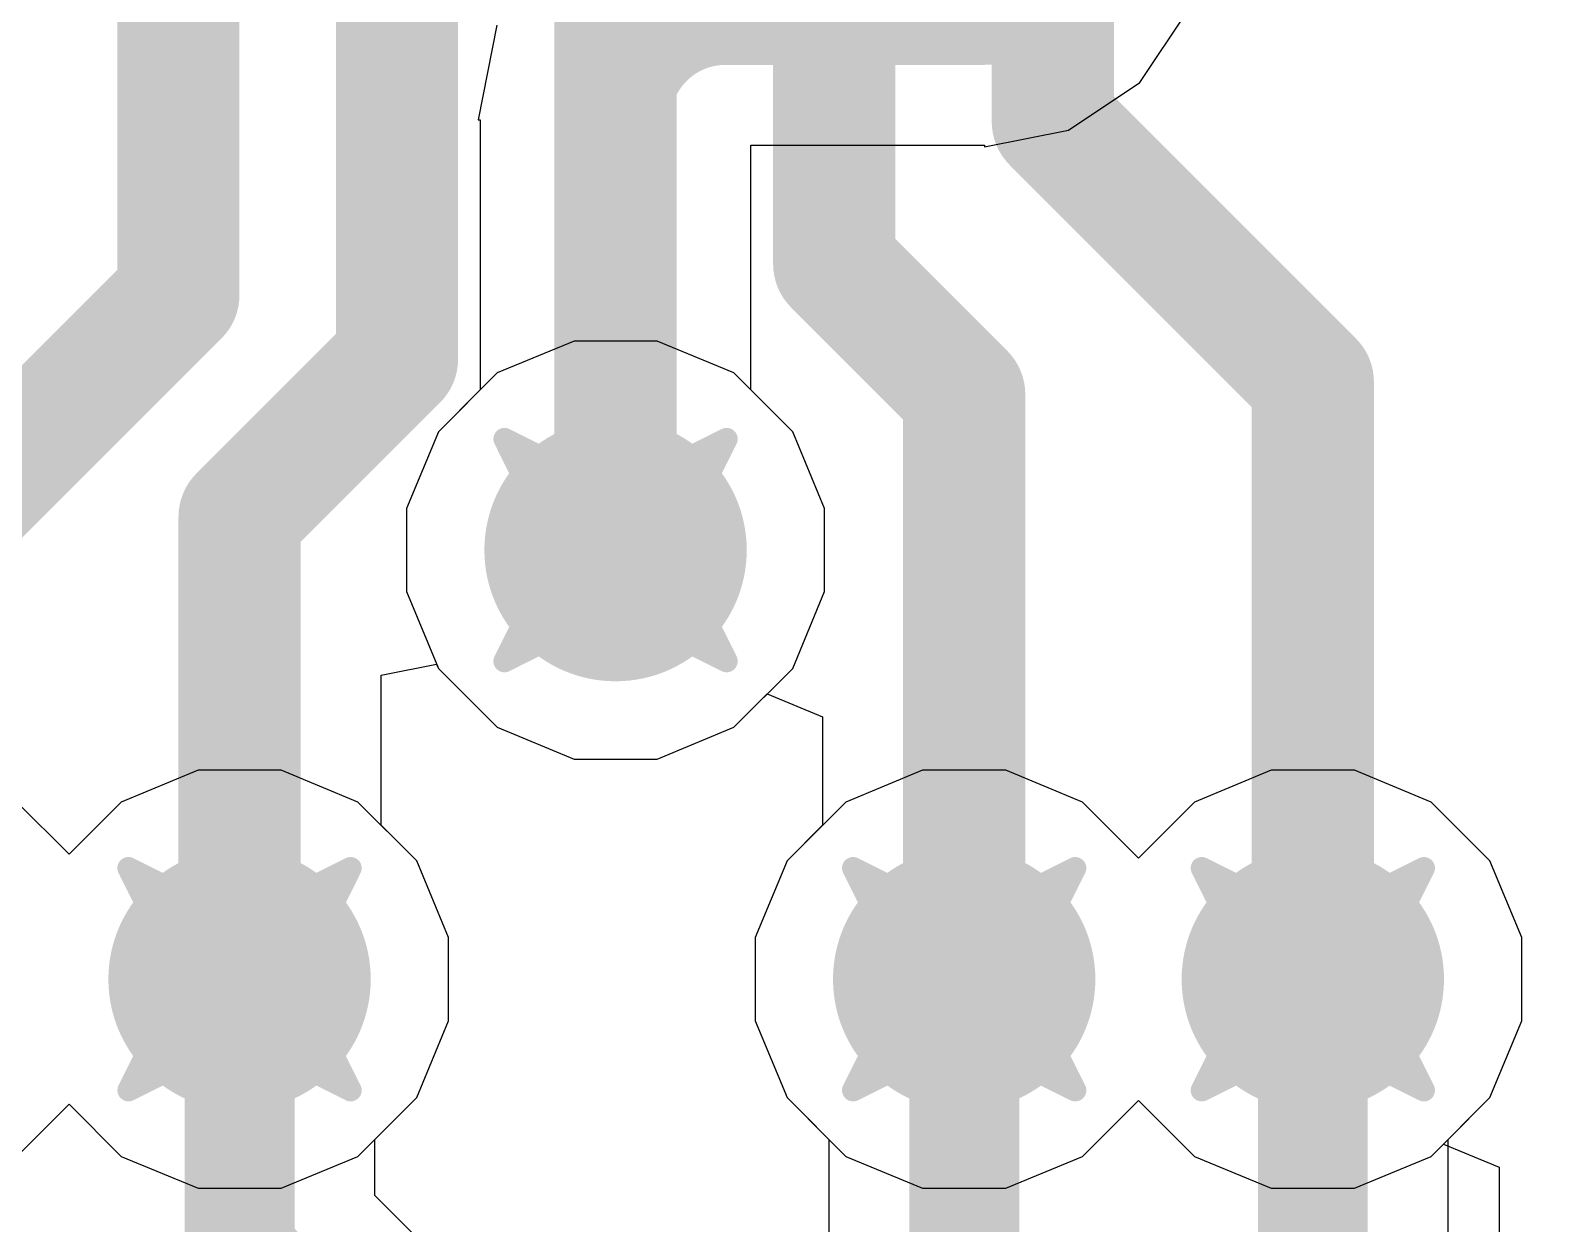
# Model space of a CAD drawing. Header units: inches. Extents: x -3 to 488, y -11 to 93.
# Drawn here: x 70.889 to 74.366, y 28.946 to 31.674 of the extents above; entities that cross this region are included whole.
import ezdxf

# ---------------------------------------------------------------- set-up
doc = ezdxf.new("R2010")
doc.units = ezdxf.units.IN
for name, color, linetype in [('Bottom Layer', 5, 'Continuous'), ('Drill Drawing', 1, 'Continuous'), ('Layer 1', 16, 'Continuous'), ('Layer 2', 76, 'Continuous'), ('Top Layer', 1, 'Continuous'), ('Via Holes', 16, 'Continuous')]:
    doc.layers.add(name, color=color, linetype=linetype)

msp = doc.modelspace()

# ---------------------------------------------------------------- hatches: boundary and pattern name
at = {"layer": 'Bottom Layer'}
h = msp.add_hatch(color=5, dxfattribs=at)
edge = h.paths.add_edge_path()
edge.add_arc((72.2274, 30.4857), 0.3, 0, 360)
h = msp.add_hatch(color=5, dxfattribs=at)
edge = h.paths.add_edge_path()
edge.add_arc((71.3674, 29.5045), 0.3, 0, 360)
h = msp.add_hatch(color=5, dxfattribs=at)
edge = h.paths.add_edge_path()
edge.add_arc((73.0248, 29.5045), 0.3, 0, 360)
h = msp.add_hatch(color=5, dxfattribs=at)
edge = h.paths.add_edge_path()
edge.add_arc((73.8222, 29.5045), 0.3, 0, 360)
at = {"layer": 'Layer 1'}
h = msp.add_hatch(color=16, dxfattribs=at)
edge = h.paths.add_edge_path()
edge.add_arc((72.2274, 30.4857), 0.3, 0, 360)
h = msp.add_hatch(color=16, dxfattribs=at)
edge = h.paths.add_edge_path()
edge.add_arc((71.3674, 29.5045), 0.3, 0, 360)
h = msp.add_hatch(color=16, dxfattribs=at)
edge = h.paths.add_edge_path()
edge.add_arc((73.0248, 29.5045), 0.3, 0, 360)
h = msp.add_hatch(color=16, dxfattribs=at)
edge = h.paths.add_edge_path()
edge.add_arc((73.8222, 29.5045), 0.3, 0, 360)
at = {"layer": 'Layer 2'}
h = msp.add_hatch(color=76, dxfattribs=at)
edge = h.paths.add_edge_path()
edge.add_arc((72.2274, 30.4857), 0.3, 0, 360)
h = msp.add_hatch(color=76, dxfattribs=at)
edge = h.paths.add_edge_path()
edge.add_arc((71.3674, 29.5045), 0.3, 0, 360)
h = msp.add_hatch(color=76, dxfattribs=at)
edge = h.paths.add_edge_path()
edge.add_arc((73.0248, 29.5045), 0.3, 0, 360)
h = msp.add_hatch(color=76, dxfattribs=at)
edge = h.paths.add_edge_path()
edge.add_arc((73.8222, 29.5045), 0.3, 0, 360)
at = {"layer": 'Top Layer'}
h = msp.add_hatch(color=1, dxfattribs=at)
edge = h.paths.add_edge_path()
edge.add_arc((72.2274, 30.4857), 0.3, 0, 360)
h = msp.add_hatch(color=1, dxfattribs=at)
edge = h.paths.add_edge_path()
edge.add_arc((71.3674, 29.5045), 0.3, 0, 360)
h = msp.add_hatch(color=1, dxfattribs=at)
edge = h.paths.add_edge_path()
edge.add_arc((73.0248, 29.5045), 0.3, 0, 360)
h = msp.add_hatch(color=1, dxfattribs=at)
edge = h.paths.add_edge_path()
edge.add_arc((73.8222, 29.5045), 0.3, 0, 360)
at = {"layer": 'Via Holes'}
h = msp.add_hatch(color=7, dxfattribs=at)
edge = h.paths.add_edge_path()
edge.add_arc((72.2274, 30.4857), 0.15, 0, 360)
h = msp.add_hatch(color=7, dxfattribs=at)
edge = h.paths.add_edge_path()
edge.add_arc((71.3674, 29.5045), 0.15, 0, 360)
h = msp.add_hatch(color=7, dxfattribs=at)
edge = h.paths.add_edge_path()
edge.add_arc((73.0248, 29.5045), 0.15, 0, 360)
h = msp.add_hatch(color=7, dxfattribs=at)
edge = h.paths.add_edge_path()
edge.add_arc((73.8222, 29.5045), 0.15, 0, 360)

# ---------------------------------------------------------------- linework, layer by layer
at = {"layer": 'Bottom Layer'}
for p, q in [((72.1324, 30.9635), (71.9568, 30.8908)), ((72.3225, 30.9635), (72.1324, 30.9635)), ((72.4981, 30.8908), (72.3225, 30.9635)), ((71.9568, 30.8908), (71.8224, 30.7564)), ((72.6325, 30.7564), (72.4981, 30.8908)), ((71.8224, 30.7564), (71.7496, 30.5807)), ((72.7052, 30.5807), (72.6325, 30.7564)), ((71.7496, 30.5807), (71.7496, 30.3907)), ((72.7052, 30.3907), (72.7052, 30.5807)), ((71.7496, 30.3907), (71.8224, 30.2151)), ((72.6325, 30.2151), (72.7052, 30.3907)), ((71.8224, 30.2151), (71.9568, 30.0806)), ((72.4981, 30.0806), (72.6325, 30.2151)), ((71.9568, 30.0806), (72.1324, 30.0079)), ((72.3225, 30.0079), (72.4981, 30.0806)), ((72.1324, 30.0079), (72.3225, 30.0079)), ((71.2724, 29.9823), (71.0968, 29.9095)), ((71.4625, 29.9823), (71.2724, 29.9823)), ((71.6381, 29.9095), (71.4625, 29.9823)), ((72.9298, 29.9823), (72.7542, 29.9095)), ((73.1198, 29.9823), (72.9298, 29.9823)), ((73.2955, 29.9095), (73.1198, 29.9823)), ((73.7272, 29.9823), (73.5515, 29.9095)), ((73.9172, 29.9823), (73.7272, 29.9823)), ((74.0929, 29.9095), (73.9172, 29.9823)), ((70.9775, 29.7902), (70.8582, 29.9095)), ((71.0968, 29.9095), (70.9775, 29.7902)), ((71.7725, 29.7751), (71.6381, 29.9095)), ((72.7542, 29.9095), (72.6197, 29.7751)), ((73.4235, 29.7815), (73.2955, 29.9095)), ((73.5515, 29.9095), (73.4235, 29.7815)), ((74.2273, 29.7751), (74.0929, 29.9095)), ((71.8452, 29.5995), (71.7725, 29.7751)), ((72.6197, 29.7751), (72.547, 29.5995)), ((74.3, 29.5995), (74.2273, 29.7751)), ((71.8452, 29.4094), (71.8452, 29.5995)), ((72.547, 29.5995), (72.547, 29.4094)), ((74.3, 29.4094), (74.3, 29.5995)), ((71.7725, 29.2338), (71.8452, 29.4094)), ((72.547, 29.4094), (72.6197, 29.2338)), ((74.2273, 29.2338), (74.3, 29.4094)), ((70.8582, 29.0994), (70.9775, 29.2187)), ((70.9775, 29.2187), (71.0968, 29.0994)), ((71.6381, 29.0994), (71.7725, 29.2338)), ((72.6197, 29.2338), (72.7542, 29.0994)), ((73.2955, 29.0994), (73.4235, 29.2274)), ((73.4235, 29.2274), (73.5515, 29.0994)), ((74.0929, 29.0994), (74.2273, 29.2338)), ((71.0968, 29.0994), (71.2724, 29.0267)), ((71.4625, 29.0267), (71.6381, 29.0994)), ((72.7542, 29.0994), (72.9298, 29.0267)), ((73.1198, 29.0267), (73.2955, 29.0994)), ((73.5515, 29.0994), (73.7272, 29.0267)), ((73.9172, 29.0267), (74.0929, 29.0994)), ((71.2724, 29.0267), (71.4625, 29.0267)), ((72.9298, 29.0267), (73.1198, 29.0267)), ((73.7272, 29.0267), (73.9172, 29.0267))]:
    msp.add_line(p, q, dxfattribs=at)
at = {"layer": 'Drill Drawing'}
for points in [[(71.9734, 30.7397, 0.0508, 0.0508, 0), (72.2274, 30.6127, 0.0508, 0.0508, 0)], [(71.9734, 30.7397, 0.0508, 0.0508, 0), (72.1004, 30.4857, 0.0508, 0.0508, 0)], [(72.2274, 30.6127, 0.0508, 0.0508, 0), (72.4814, 30.7397, 0.0508, 0.0508, 0)], [(72.3544, 30.4857, 0.0508, 0.0508, 0), (72.4814, 30.7397, 0.0508, 0.0508, 0)], [(71.9734, 30.2317, 0.0508, 0.0508, 0), (72.1004, 30.4857, 0.0508, 0.0508, 0)], [(72.3544, 30.4857, 0.0508, 0.0508, 0), (72.4814, 30.2317, 0.0508, 0.0508, 0)], [(71.9734, 30.2317, 0.0508, 0.0508, 0), (72.2274, 30.3587, 0.0508, 0.0508, 0)], [(72.2274, 30.3587, 0.0508, 0.0508, 0), (72.4814, 30.2317, 0.0508, 0.0508, 0)], [(71.1134, 29.7585, 0.0508, 0.0508, 0), (71.3674, 29.6315, 0.0508, 0.0508, 0)], [(71.1134, 29.7585, 0.0508, 0.0508, 0), (71.2404, 29.5045, 0.0508, 0.0508, 0)], [(71.3674, 29.6315, 0.0508, 0.0508, 0), (71.6214, 29.7585, 0.0508, 0.0508, 0)], [(71.4944, 29.5045, 0.0508, 0.0508, 0), (71.6214, 29.7585, 0.0508, 0.0508, 0)], [(72.7708, 29.7585, 0.0508, 0.0508, 0), (73.0248, 29.6315, 0.0508, 0.0508, 0)], [(72.7708, 29.7585, 0.0508, 0.0508, 0), (72.8978, 29.5045, 0.0508, 0.0508, 0)], [(73.0248, 29.6315, 0.0508, 0.0508, 0), (73.2788, 29.7585, 0.0508, 0.0508, 0)], [(73.1518, 29.5045, 0.0508, 0.0508, 0), (73.2788, 29.7585, 0.0508, 0.0508, 0)], [(73.5682, 29.7585, 0.0508, 0.0508, 0), (73.8222, 29.6315, 0.0508, 0.0508, 0)], [(73.5682, 29.7585, 0.0508, 0.0508, 0), (73.6952, 29.5045, 0.0508, 0.0508, 0)], [(73.8222, 29.6315, 0.0508, 0.0508, 0), (74.0762, 29.7585, 0.0508, 0.0508, 0)], [(73.9492, 29.5045, 0.0508, 0.0508, 0), (74.0762, 29.7585, 0.0508, 0.0508, 0)], [(71.1134, 29.2505, 0.0508, 0.0508, 0), (71.2404, 29.5045, 0.0508, 0.0508, 0)], [(71.4944, 29.5045, 0.0508, 0.0508, 0), (71.6214, 29.2505, 0.0508, 0.0508, 0)], [(72.7708, 29.2505, 0.0508, 0.0508, 0), (72.8978, 29.5045, 0.0508, 0.0508, 0)], [(73.1518, 29.5045, 0.0508, 0.0508, 0), (73.2788, 29.2505, 0.0508, 0.0508, 0)], [(73.5682, 29.2505, 0.0508, 0.0508, 0), (73.6952, 29.5045, 0.0508, 0.0508, 0)], [(73.9492, 29.5045, 0.0508, 0.0508, 0), (74.0762, 29.2505, 0.0508, 0.0508, 0)], [(71.1134, 29.2505, 0.0508, 0.0508, 0), (71.3674, 29.3775, 0.0508, 0.0508, 0)], [(71.3674, 29.3775, 0.0508, 0.0508, 0), (71.6214, 29.2505, 0.0508, 0.0508, 0)], [(72.7708, 29.2505, 0.0508, 0.0508, 0), (73.0248, 29.3775, 0.0508, 0.0508, 0)], [(73.0248, 29.3775, 0.0508, 0.0508, 0), (73.2788, 29.2505, 0.0508, 0.0508, 0)], [(73.5682, 29.2505, 0.0508, 0.0508, 0), (73.8222, 29.3775, 0.0508, 0.0508, 0)], [(73.8222, 29.3775, 0.0508, 0.0508, 0), (74.0762, 29.2505, 0.0508, 0.0508, 0)]]:
    msp.add_lwpolyline(points, format="xyseb", dxfattribs=at)
for points in [[(71.9607, 30.7397, 0.0254, 0.0254, 1), (71.9861, 30.7397, 0.0254, 0.0254, 1)], [(71.9607, 30.7397, 0.0254, 0.0254, 1), (71.9861, 30.7397, 0.0254, 0.0254, 1)], [(72.4687, 30.7397, 0.0254, 0.0254, 1), (72.4941, 30.7397, 0.0254, 0.0254, 1)], [(72.4687, 30.7397, 0.0254, 0.0254, 1), (72.4941, 30.7397, 0.0254, 0.0254, 1)], [(72.2147, 30.6127, 0.0254, 0.0254, 1), (72.2401, 30.6127, 0.0254, 0.0254, 1)], [(72.2147, 30.6127, 0.0254, 0.0254, 1), (72.2401, 30.6127, 0.0254, 0.0254, 1)], [(72.0877, 30.4857, 0.0254, 0.0254, 1), (72.1131, 30.4857, 0.0254, 0.0254, 1)], [(72.0877, 30.4857, 0.0254, 0.0254, 1), (72.1131, 30.4857, 0.0254, 0.0254, 1)], [(72.3417, 30.4857, 0.0254, 0.0254, 1), (72.3671, 30.4857, 0.0254, 0.0254, 1)], [(72.3417, 30.4857, 0.0254, 0.0254, 1), (72.3671, 30.4857, 0.0254, 0.0254, 1)], [(72.2147, 30.3587, 0.0254, 0.0254, 1), (72.2401, 30.3587, 0.0254, 0.0254, 1)], [(72.2147, 30.3587, 0.0254, 0.0254, 1), (72.2401, 30.3587, 0.0254, 0.0254, 1)], [(71.9607, 30.2317, 0.0254, 0.0254, 1), (71.9861, 30.2317, 0.0254, 0.0254, 1)], [(71.9607, 30.2317, 0.0254, 0.0254, 1), (71.9861, 30.2317, 0.0254, 0.0254, 1)], [(72.4687, 30.2317, 0.0254, 0.0254, 1), (72.4941, 30.2317, 0.0254, 0.0254, 1)], [(72.4687, 30.2317, 0.0254, 0.0254, 1), (72.4941, 30.2317, 0.0254, 0.0254, 1)], [(71.1007, 29.7585, 0.0254, 0.0254, 1), (71.1261, 29.7585, 0.0254, 0.0254, 1)], [(71.1007, 29.7585, 0.0254, 0.0254, 1), (71.1261, 29.7585, 0.0254, 0.0254, 1)], [(71.6087, 29.7585, 0.0254, 0.0254, 1), (71.6341, 29.7585, 0.0254, 0.0254, 1)], [(71.6087, 29.7585, 0.0254, 0.0254, 1), (71.6341, 29.7585, 0.0254, 0.0254, 1)], [(72.7581, 29.7585, 0.0254, 0.0254, 1), (72.7835, 29.7585, 0.0254, 0.0254, 1)], [(72.7581, 29.7585, 0.0254, 0.0254, 1), (72.7835, 29.7585, 0.0254, 0.0254, 1)], [(73.2661, 29.7585, 0.0254, 0.0254, 1), (73.2915, 29.7585, 0.0254, 0.0254, 1)], [(73.2661, 29.7585, 0.0254, 0.0254, 1), (73.2915, 29.7585, 0.0254, 0.0254, 1)], [(73.5555, 29.7585, 0.0254, 0.0254, 1), (73.5809, 29.7585, 0.0254, 0.0254, 1)], [(73.5555, 29.7585, 0.0254, 0.0254, 1), (73.5809, 29.7585, 0.0254, 0.0254, 1)], [(74.0635, 29.7585, 0.0254, 0.0254, 1), (74.0889, 29.7585, 0.0254, 0.0254, 1)], [(74.0635, 29.7585, 0.0254, 0.0254, 1), (74.0889, 29.7585, 0.0254, 0.0254, 1)], [(71.3547, 29.6315, 0.0254, 0.0254, 1), (71.3801, 29.6315, 0.0254, 0.0254, 1)], [(71.3547, 29.6315, 0.0254, 0.0254, 1), (71.3801, 29.6315, 0.0254, 0.0254, 1)], [(73.0121, 29.6315, 0.0254, 0.0254, 1), (73.0375, 29.6315, 0.0254, 0.0254, 1)], [(73.0121, 29.6315, 0.0254, 0.0254, 1), (73.0375, 29.6315, 0.0254, 0.0254, 1)], [(73.8095, 29.6315, 0.0254, 0.0254, 1), (73.8349, 29.6315, 0.0254, 0.0254, 1)], [(73.8095, 29.6315, 0.0254, 0.0254, 1), (73.8349, 29.6315, 0.0254, 0.0254, 1)], [(71.2277, 29.5045, 0.0254, 0.0254, 1), (71.2531, 29.5045, 0.0254, 0.0254, 1)], [(71.2277, 29.5045, 0.0254, 0.0254, 1), (71.2531, 29.5045, 0.0254, 0.0254, 1)], [(71.4817, 29.5045, 0.0254, 0.0254, 1), (71.5071, 29.5045, 0.0254, 0.0254, 1)], [(71.4817, 29.5045, 0.0254, 0.0254, 1), (71.5071, 29.5045, 0.0254, 0.0254, 1)], [(72.8851, 29.5045, 0.0254, 0.0254, 1), (72.9105, 29.5045, 0.0254, 0.0254, 1)], [(72.8851, 29.5045, 0.0254, 0.0254, 1), (72.9105, 29.5045, 0.0254, 0.0254, 1)], [(73.1391, 29.5045, 0.0254, 0.0254, 1), (73.1645, 29.5045, 0.0254, 0.0254, 1)], [(73.1391, 29.5045, 0.0254, 0.0254, 1), (73.1645, 29.5045, 0.0254, 0.0254, 1)], [(73.6825, 29.5045, 0.0254, 0.0254, 1), (73.7079, 29.5045, 0.0254, 0.0254, 1)], [(73.6825, 29.5045, 0.0254, 0.0254, 1), (73.7079, 29.5045, 0.0254, 0.0254, 1)], [(73.9365, 29.5045, 0.0254, 0.0254, 1), (73.9619, 29.5045, 0.0254, 0.0254, 1)], [(73.9365, 29.5045, 0.0254, 0.0254, 1), (73.9619, 29.5045, 0.0254, 0.0254, 1)], [(71.3547, 29.3775, 0.0254, 0.0254, 1), (71.3801, 29.3775, 0.0254, 0.0254, 1)], [(71.3547, 29.3775, 0.0254, 0.0254, 1), (71.3801, 29.3775, 0.0254, 0.0254, 1)], [(73.0121, 29.3775, 0.0254, 0.0254, 1), (73.0375, 29.3775, 0.0254, 0.0254, 1)], [(73.0121, 29.3775, 0.0254, 0.0254, 1), (73.0375, 29.3775, 0.0254, 0.0254, 1)], [(73.8095, 29.3775, 0.0254, 0.0254, 1), (73.8349, 29.3775, 0.0254, 0.0254, 1)], [(73.8095, 29.3775, 0.0254, 0.0254, 1), (73.8349, 29.3775, 0.0254, 0.0254, 1)], [(71.1007, 29.2505, 0.0254, 0.0254, 1), (71.1261, 29.2505, 0.0254, 0.0254, 1)], [(71.1007, 29.2505, 0.0254, 0.0254, 1), (71.1261, 29.2505, 0.0254, 0.0254, 1)], [(71.6087, 29.2505, 0.0254, 0.0254, 1), (71.6341, 29.2505, 0.0254, 0.0254, 1)], [(71.6087, 29.2505, 0.0254, 0.0254, 1), (71.6341, 29.2505, 0.0254, 0.0254, 1)], [(72.7581, 29.2505, 0.0254, 0.0254, 1), (72.7835, 29.2505, 0.0254, 0.0254, 1)], [(72.7581, 29.2505, 0.0254, 0.0254, 1), (72.7835, 29.2505, 0.0254, 0.0254, 1)], [(73.2661, 29.2505, 0.0254, 0.0254, 1), (73.2915, 29.2505, 0.0254, 0.0254, 1)], [(73.2661, 29.2505, 0.0254, 0.0254, 1), (73.2915, 29.2505, 0.0254, 0.0254, 1)], [(73.5555, 29.2505, 0.0254, 0.0254, 1), (73.5809, 29.2505, 0.0254, 0.0254, 1)], [(73.5555, 29.2505, 0.0254, 0.0254, 1), (73.5809, 29.2505, 0.0254, 0.0254, 1)], [(74.0635, 29.2505, 0.0254, 0.0254, 1), (74.0889, 29.2505, 0.0254, 0.0254, 1)], [(74.0635, 29.2505, 0.0254, 0.0254, 1), (74.0889, 29.2505, 0.0254, 0.0254, 1)]]:
    msp.add_lwpolyline(points, format="xyseb", close=True, dxfattribs=at)
at = {"layer": 'Layer 1'}
for p, q in [((73.4264, 31.555), (73.5353, 31.718)), ((71.9561, 31.6861), (71.913, 31.4695)), ((73.2634, 31.4461), (73.4264, 31.555)), ((71.913, 31.4695), (71.9179, 31.4695)), ((71.9179, 31.4695), (71.9179, 30.8519)), ((73.0711, 31.4078), (73.2634, 31.4461)), ((72.5369, 30.8519), (72.5369, 31.4115)), ((72.5369, 31.4115), (73.0711, 31.4115)), ((73.0711, 31.4115), (73.0711, 31.4078)), ((71.9179, 30.8519), (71.8224, 30.7564)), ((72.6325, 30.7564), (72.5369, 30.8519)), ((71.8224, 30.7564), (71.7496, 30.5807)), ((72.7052, 30.5807), (72.6325, 30.7564)), ((71.7496, 30.5807), (71.7496, 30.3907)), ((72.7052, 30.3907), (72.7052, 30.5807)), ((71.7496, 30.3907), (71.8224, 30.2151)), ((72.6325, 30.2151), (72.7052, 30.3907)), ((71.8224, 30.2151), (71.9568, 30.0806)), ((72.4981, 30.0806), (72.6325, 30.2151)), ((71.9568, 30.0806), (72.1324, 30.0079)), ((72.3225, 30.0079), (72.4981, 30.0806)), ((72.1324, 30.0079), (72.3225, 30.0079)), ((71.2724, 29.9823), (71.0968, 29.9095)), ((71.4625, 29.9823), (71.2724, 29.9823)), ((71.6381, 29.9095), (71.4625, 29.9823)), ((72.9298, 29.9823), (72.7542, 29.9095)), ((73.1198, 29.9823), (72.9298, 29.9823)), ((73.2955, 29.9095), (73.1198, 29.9823)), ((73.7272, 29.9823), (73.5515, 29.9095)), ((73.9172, 29.9823), (73.7272, 29.9823)), ((74.0929, 29.9095), (73.9172, 29.9823)), ((70.9775, 29.7902), (70.8582, 29.9095)), ((71.0968, 29.9095), (70.9775, 29.7902)), ((71.7725, 29.7751), (71.6381, 29.9095)), ((72.7542, 29.9095), (72.6197, 29.7751)), ((73.4235, 29.7815), (73.2955, 29.9095)), ((73.5515, 29.9095), (73.4235, 29.7815)), ((74.2273, 29.7751), (74.0929, 29.9095)), ((71.8452, 29.5995), (71.7725, 29.7751)), ((72.6197, 29.7751), (72.547, 29.5995)), ((74.3, 29.5995), (74.2273, 29.7751)), ((71.8452, 29.4094), (71.8452, 29.5995)), ((72.547, 29.5995), (72.547, 29.4094)), ((74.3, 29.4094), (74.3, 29.5995)), ((71.7725, 29.2338), (71.8452, 29.4094)), ((72.547, 29.4094), (72.6197, 29.2338)), ((74.2273, 29.2338), (74.3, 29.4094)), ((71.6769, 29.1382), (71.7725, 29.2338)), ((72.6197, 29.2338), (72.7542, 29.0994)), ((73.2955, 29.0994), (73.4235, 29.2274)), ((73.4235, 29.2274), (73.5515, 29.0994)), ((74.0929, 29.0994), (74.2273, 29.2338)), ((71.6769, 29.01), (71.6769, 29.1382)), ((72.7542, 29.0994), (72.9298, 29.0267)), ((73.1198, 29.0267), (73.2955, 29.0994)), ((73.5515, 29.0994), (73.7272, 29.0267)), ((73.9172, 29.0267), (74.0929, 29.0994)), ((74.5611, 26.1258), (71.6769, 29.01)), ((72.9298, 29.0267), (73.1198, 29.0267)), ((73.7272, 29.0267), (73.9172, 29.0267))]:
    msp.add_line(p, q, dxfattribs=at)
for points in [[(73.0711, 32.0995, 0.2515, 0.2515, -1), (73.0711, 31.721, 0.2515, 0.2515, 0)], [(72.2274, 31.4695, 0.2515, 0.2515, -0.414214), (72.4789, 31.721, 0.2515, 0.2515, 0)], [(72.4789, 31.721, 0.2515, 0.2515, 0), (73.0711, 31.721, 0.2515, 0.2515, 0)], [(72.2274, 30.9653, 0.2515, 0.2515, 0), (72.2274, 31.4695, 0.2515, 0.2515, 0)], [(72.2274, 30.4857, 0.2515, 0.2515, 0), (72.2274, 30.9653, 0.2515, 0.2515, 0)], [(71.3674, 28.8818, 0.2515, 0.2515, 0), (71.3674, 29.5045, 0.2515, 0.2515, 0)], [(71.3674, 28.8818, 0.2515, 0.2515, 0), (76.0376, 24.2116, 0.2515, 0.2515, 0)]]:
    msp.add_lwpolyline(points, format="xyseb", dxfattribs=at)
for points in [[(72.416, 31.721, 0.1257, 0.1257, 1), (72.5417, 31.721, 0.1257, 0.1257, 1)], [(72.416, 31.721, 0.1257, 0.1257, 1), (72.5417, 31.721, 0.1257, 0.1257, 1)], [(73.0083, 31.721, 0.1257, 0.1257, 1), (73.134, 31.721, 0.1257, 0.1257, 1)], [(73.0083, 31.721, 0.1257, 0.1257, 1), (73.134, 31.721, 0.1257, 0.1257, 1)], [(72.1645, 31.4695, 0.1257, 0.1257, 1), (72.2903, 31.4695, 0.1257, 0.1257, 1)], [(72.1645, 31.4695, 0.1257, 0.1257, 1), (72.2903, 31.4695, 0.1257, 0.1257, 1)], [(72.1645, 30.9653, 0.1257, 0.1257, 1), (72.2903, 30.9653, 0.1257, 0.1257, 1)], [(72.1645, 30.9653, 0.1257, 0.1257, 1), (72.2903, 30.9653, 0.1257, 0.1257, 1)], [(72.1645, 30.4857, 0.1257, 0.1257, 1), (72.2903, 30.4857, 0.1257, 0.1257, 1)], [(71.3046, 29.5045, 0.1257, 0.1257, 1), (71.4303, 29.5045, 0.1257, 0.1257, 1)], [(71.3046, 28.8818, 0.1257, 0.1257, 1), (71.4303, 28.8818, 0.1257, 0.1257, 1)], [(71.3046, 28.8818, 0.1257, 0.1257, 1), (71.4303, 28.8818, 0.1257, 0.1257, 1)]]:
    msp.add_lwpolyline(points, format="xyseb", close=True, dxfattribs=at)
at = {"layer": 'Layer 2'}
for p, q in [((72.1324, 30.9635), (71.9568, 30.8908)), ((72.3225, 30.9635), (72.1324, 30.9635)), ((72.4981, 30.8908), (72.3225, 30.9635)), ((71.9568, 30.8908), (71.8224, 30.7564)), ((72.6325, 30.7564), (72.4981, 30.8908)), ((71.8224, 30.7564), (71.7496, 30.5807)), ((72.7052, 30.5807), (72.6325, 30.7564)), ((71.7496, 30.5807), (71.7496, 30.3907)), ((72.7052, 30.3907), (72.7052, 30.5807)), ((71.7496, 30.3907), (71.8224, 30.2151)), ((72.6325, 30.2151), (72.7052, 30.3907)), ((71.8224, 30.2151), (71.9568, 30.0806)), ((72.4981, 30.0806), (72.6325, 30.2151)), ((71.9568, 30.0806), (72.1324, 30.0079)), ((72.3225, 30.0079), (72.4981, 30.0806)), ((72.1324, 30.0079), (72.3225, 30.0079)), ((71.2724, 29.9823), (71.0968, 29.9095)), ((71.4625, 29.9823), (71.2724, 29.9823)), ((71.6381, 29.9095), (71.4625, 29.9823)), ((72.9298, 29.9823), (72.7542, 29.9095)), ((73.1198, 29.9823), (72.9298, 29.9823)), ((73.2955, 29.9095), (73.1198, 29.9823)), ((73.7272, 29.9823), (73.5515, 29.9095)), ((73.9172, 29.9823), (73.7272, 29.9823)), ((74.0929, 29.9095), (73.9172, 29.9823)), ((70.9775, 29.7902), (70.8582, 29.9095)), ((71.0968, 29.9095), (70.9775, 29.7902)), ((71.7725, 29.7751), (71.6381, 29.9095)), ((72.7542, 29.9095), (72.6197, 29.7751)), ((73.4235, 29.7815), (73.2955, 29.9095)), ((73.5515, 29.9095), (73.4235, 29.7815)), ((74.2273, 29.7751), (74.0929, 29.9095)), ((71.8452, 29.5995), (71.7725, 29.7751)), ((72.6197, 29.7751), (72.547, 29.5995)), ((74.3, 29.5995), (74.2273, 29.7751)), ((71.8452, 29.4094), (71.8452, 29.5995)), ((72.547, 29.5995), (72.547, 29.4094)), ((74.3, 29.4094), (74.3, 29.5995)), ((71.7725, 29.2338), (71.8452, 29.4094)), ((72.547, 29.4094), (72.6197, 29.2338)), ((74.2273, 29.2338), (74.3, 29.4094)), ((70.8582, 29.0994), (70.9775, 29.2187)), ((70.9775, 29.2187), (71.0968, 29.0994)), ((71.6381, 29.0994), (71.7725, 29.2338)), ((72.6197, 29.2338), (72.7153, 29.1382)), ((74.1317, 29.1382), (74.2273, 29.2338)), ((72.7153, 29.1382), (72.7153, 28.7349)), ((74.1317, 25.0235), (74.1317, 29.1382)), ((71.0968, 29.0994), (71.2724, 29.0267)), ((71.4625, 29.0267), (71.6381, 29.0994)), ((71.2724, 29.0267), (71.4625, 29.0267))]:
    msp.add_line(p, q, dxfattribs=at)
for points in [[(73.0248, 29.2394, 0.2515, 0.2515, 0), (73.0248, 29.5045, 0.2515, 0.2515, 0)], [(73.8222, 24.8953, 0.2515, 0.2515, 0), (73.8222, 29.5045, 0.2515, 0.2515, 0)], [(73.0248, 28.6847, 0.2515, 0.2515, 0), (73.0248, 29.2394, 0.2515, 0.2515, 0)]]:
    msp.add_lwpolyline(points, format="xyseb", dxfattribs=at)
for points in [[(72.9619, 29.5045, 0.1257, 0.1257, 1), (73.0877, 29.5045, 0.1257, 0.1257, 1)], [(73.7593, 29.5045, 0.1257, 0.1257, 1), (73.8851, 29.5045, 0.1257, 0.1257, 1)], [(72.9619, 29.2394, 0.1257, 0.1257, 1), (73.0877, 29.2394, 0.1257, 0.1257, 1)], [(72.9619, 29.2394, 0.1257, 0.1257, 1), (73.0877, 29.2394, 0.1257, 0.1257, 1)]]:
    msp.add_lwpolyline(points, format="xyseb", close=True, dxfattribs=at)
at = {"layer": 'Top Layer'}
for p, q in [((71.6911, 30.2), (71.8181, 30.2252)), ((71.8181, 30.2252), (71.8224, 30.2151)), ((71.6911, 29.8565), (71.6911, 30.2)), ((71.8224, 30.2151), (71.9568, 30.0806)), ((72.4981, 30.0806), (72.5741, 30.1567)), ((72.5741, 30.1567), (72.7011, 30.1041)), ((71.9568, 30.0806), (72.1324, 30.0079)), ((72.3225, 30.0079), (72.4981, 30.0806)), ((72.7011, 30.1041), (72.7011, 29.8565)), ((72.1324, 30.0079), (72.3225, 30.0079)), ((71.7725, 29.7751), (71.6911, 29.8565)), ((72.7011, 29.8565), (72.6197, 29.7751)), ((71.8452, 29.5995), (71.7725, 29.7751)), ((72.6197, 29.7751), (72.547, 29.5995)), ((71.8452, 29.4094), (71.8452, 29.5995)), ((72.547, 29.5995), (72.547, 29.4094)), ((71.7725, 29.2338), (71.8452, 29.4094)), ((72.547, 29.4094), (72.6197, 29.2338)), ((70.8582, 29.0994), (70.9775, 29.2187)), ((70.9775, 29.2187), (71.0968, 29.0994)), ((71.6381, 29.0994), (71.7725, 29.2338)), ((72.6197, 29.2338), (72.7542, 29.0994)), ((73.2955, 29.0994), (73.4235, 29.2274)), ((73.4235, 29.2274), (73.5515, 29.0994)), ((74.0929, 29.0994), (74.1211, 29.1276)), ((74.1211, 29.1276), (74.2481, 29.075)), ((71.0968, 29.0994), (71.2724, 29.0267)), ((71.4625, 29.0267), (71.6381, 29.0994)), ((72.7542, 29.0994), (72.9298, 29.0267)), ((73.1198, 29.0267), (73.2955, 29.0994)), ((73.5515, 29.0994), (73.7272, 29.0267)), ((73.9172, 29.0267), (74.0929, 29.0994)), ((74.2481, 29.075), (74.2481, 27.3636)), ((71.2724, 29.0267), (71.4625, 29.0267)), ((72.9298, 29.0267), (73.1198, 29.0267)), ((73.7272, 29.0267), (73.9172, 29.0267))]:
    msp.add_line(p, q, dxfattribs=at)
for points in [[(71.2274, 31.0686, 0.2794, 0.2794, 0), (71.2274, 33.1376, 0.2794, 0.2794, 0)], [(71.7275, 30.9221, 0.2794, 0.2794, 0), (71.7275, 33.1376, 0.2794, 0.2794, 0)], [(72.2274, 30.4857, 0.2794, 0.2794, 0), (72.2274, 33.1376, 0.2794, 0.2794, 0)], [(72.7275, 31.1394, 0.2794, 0.2794, 0), (72.7275, 33.1376, 0.2794, 0.2794, 0)], [(73.2274, 31.4652, 0.2794, 0.2794, 0), (73.2274, 33.1376, 0.2794, 0.2794, 0)], [(73.2274, 31.4652, 0.2794, 0.2794, 0), (73.8222, 30.8704, 0.2794, 0.2794, 0)], [(72.7275, 31.1394, 0.2794, 0.2794, 0), (73.0248, 30.8421, 0.2794, 0.2794, 0)], [(70.5875, 30.4287, 0.2794, 0.2794, 0), (71.2274, 31.0686, 0.2794, 0.2794, 0)], [(71.3674, 30.562, 0.2794, 0.2794, 0), (71.7275, 30.9221, 0.2794, 0.2794, 0)], [(73.0248, 29.5045, 0.2794, 0.2794, 0), (73.0248, 30.8421, 0.2794, 0.2794, 0)], [(73.8222, 29.3509, 0.2794, 0.2794, 0), (73.8222, 30.8704, 0.2794, 0.2794, 0)], [(71.3674, 29.5045, 0.2794, 0.2794, 0), (71.3674, 30.562, 0.2794, 0.2794, 0)]]:
    msp.add_lwpolyline(points, format="xyseb", dxfattribs=at)
for points in [[(73.1576, 31.4652, 0.1397, 0.1397, 1), (73.2973, 31.4652, 0.1397, 0.1397, 1)], [(73.1576, 31.4652, 0.1397, 0.1397, 1), (73.2973, 31.4652, 0.1397, 0.1397, 1)], [(72.6577, 31.1394, 0.1397, 0.1397, 1), (72.7974, 31.1394, 0.1397, 0.1397, 1)], [(72.6577, 31.1394, 0.1397, 0.1397, 1), (72.7974, 31.1394, 0.1397, 0.1397, 1)], [(71.1576, 31.0686, 0.1397, 0.1397, 1), (71.2973, 31.0686, 0.1397, 0.1397, 1)], [(71.1576, 31.0686, 0.1397, 0.1397, 1), (71.2973, 31.0686, 0.1397, 0.1397, 1)], [(71.6577, 30.9221, 0.1397, 0.1397, 1), (71.7974, 30.9221, 0.1397, 0.1397, 1)], [(71.6577, 30.9221, 0.1397, 0.1397, 1), (71.7974, 30.9221, 0.1397, 0.1397, 1)], [(72.955, 30.8421, 0.1397, 0.1397, 1), (73.0947, 30.8421, 0.1397, 0.1397, 1)], [(72.955, 30.8421, 0.1397, 0.1397, 1), (73.0947, 30.8421, 0.1397, 0.1397, 1)], [(73.7524, 30.8704, 0.1397, 0.1397, 1), (73.8921, 30.8704, 0.1397, 0.1397, 1)], [(73.7524, 30.8704, 0.1397, 0.1397, 1), (73.8921, 30.8704, 0.1397, 0.1397, 1)], [(71.2976, 30.562, 0.1397, 0.1397, 1), (71.4373, 30.562, 0.1397, 0.1397, 1)], [(71.2976, 30.562, 0.1397, 0.1397, 1), (71.4373, 30.562, 0.1397, 0.1397, 1)], [(72.1576, 30.4857, 0.1397, 0.1397, 1), (72.2973, 30.4857, 0.1397, 0.1397, 1)], [(71.2976, 29.5045, 0.1397, 0.1397, 1), (71.4373, 29.5045, 0.1397, 0.1397, 1)], [(72.955, 29.5045, 0.1397, 0.1397, 1), (73.0947, 29.5045, 0.1397, 0.1397, 1)], [(73.7524, 29.3509, 0.1397, 0.1397, 1), (73.8921, 29.3509, 0.1397, 0.1397, 1)]]:
    msp.add_lwpolyline(points, format="xyseb", close=True, dxfattribs=at)

doc.saveas('drawing.dxf')
